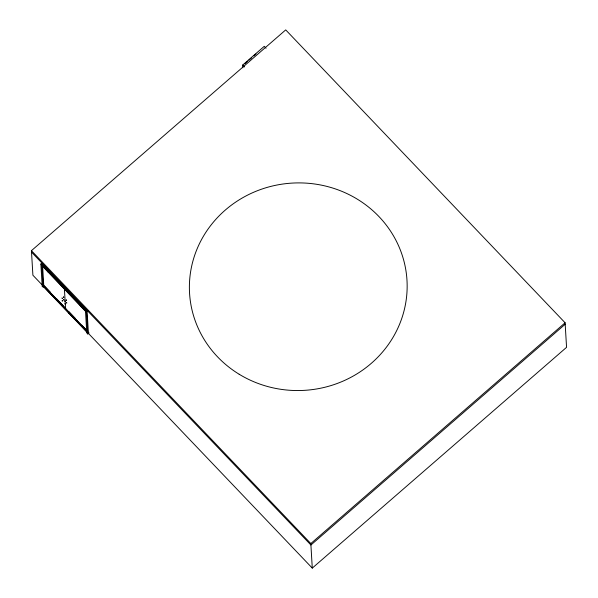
<?xml version="1.0" encoding="UTF-8"?>
<svg xmlns="http://www.w3.org/2000/svg" width="598" height="598" viewBox="0 0 598 598"><rect width="100%" height="100%" fill="white"/><g stroke="black" fill="none" stroke-linecap="round" stroke-linejoin="round"><path stroke-width="0.9" d="M242.863 67.791L242.698 65.032L264.256 46.323L266.065 48.214M244.702 63.837L247.52 61.392M248.932 60.166L251.751 57.722M253.858 55.883L255.974 54.052M41.912 284.663L32.897 275.215L31.44 250.667L285.717 29.9L565.103 322.785L566.56 347.333L312.283 568.1L88.265 333.25M86.037 311.857L41.905 265.534L43.191 287.219L42.189 286.165L40.873 264.032L41.509 263.479L87.106 311.289L88.422 333.422M42.757 265.878L42.436 266.155L42.697 264.847M48.431 270.864L48.176 272.172L48.49 271.896M42.189 286.165L42.817 285.612M87.263 332.51L43.669 286.801L43.923 285.5M43.669 286.801L43.983 286.532L49.111 291.906M80.558 304.539L75.901 299.964M80.296 305.847L85.559 311.057M89.057 332.869L87.794 333.976L86.478 311.842L87.742 310.743M312.283 568.1L310.825 543.552L565.103 322.785M565.185 324.243L310.915 545.002L31.53 252.117M242.698 65.032L244.507 66.924M31.44 250.667L310.825 543.552M50.845 273.697L57.266 280.432M59.195 282.45L62.409 285.814M72.687 296.593L64.337 287.84L65.563 308.486M42.376 265.123L46.203 269.13M80.237 304.816L81.515 306.146M40.873 264.032L86.478 311.842M43.235 266.686L48.333 272.03M44.566 286.165L50.329 292.22M56.743 298.94L63.156 305.66M64.434 307.006L65.72 308.351L65.466 309.652L65.78 309.383L63.859 307.365M68.927 311.708L75.333 318.428M81.747 325.148L86.874 330.53M86.717 330.664L43.766 285.635L42.6 266.02M43.602 285.769L87.203 331.471M53.596 296.608L56.803 299.972M58.731 301.99L61.295 304.674M68.987 312.739L74.757 318.786M79.242 323.496L86.299 330.888M43.452 286.278L86.329 331.225M87.794 333.976L86.785 332.922L85.499 311.237M62.214 300.63C61.9 302.057 63.44 300.181 62.214 300.63M65.085 303.635C64.771 305.062 66.311 303.186 65.085 303.635M62.057 298.051L62.491 298.499L62.057 298.051M64.928 301.056L65.361 301.504L64.928 301.056M63.388 296.944L63.762 297.4L63.388 296.944M63.545 299.531L63.911 299.979L63.545 299.531M66.258 299.957L66.625 300.405L66.258 299.957M66.408 302.536L66.782 302.984L66.408 302.536M61.998 305.698L61.474 305.077L61.998 305.698M69.084 313.008L69.413 313.546L69.084 313.008M239.193 374.258A108.903 103.805 -3.4 0 0 407.021 291.316A108.903 103.805 -3.4 0 0 248.596 194.604A108.903 103.805 -3.4 0 0 239.193 374.258"/></g></svg>
